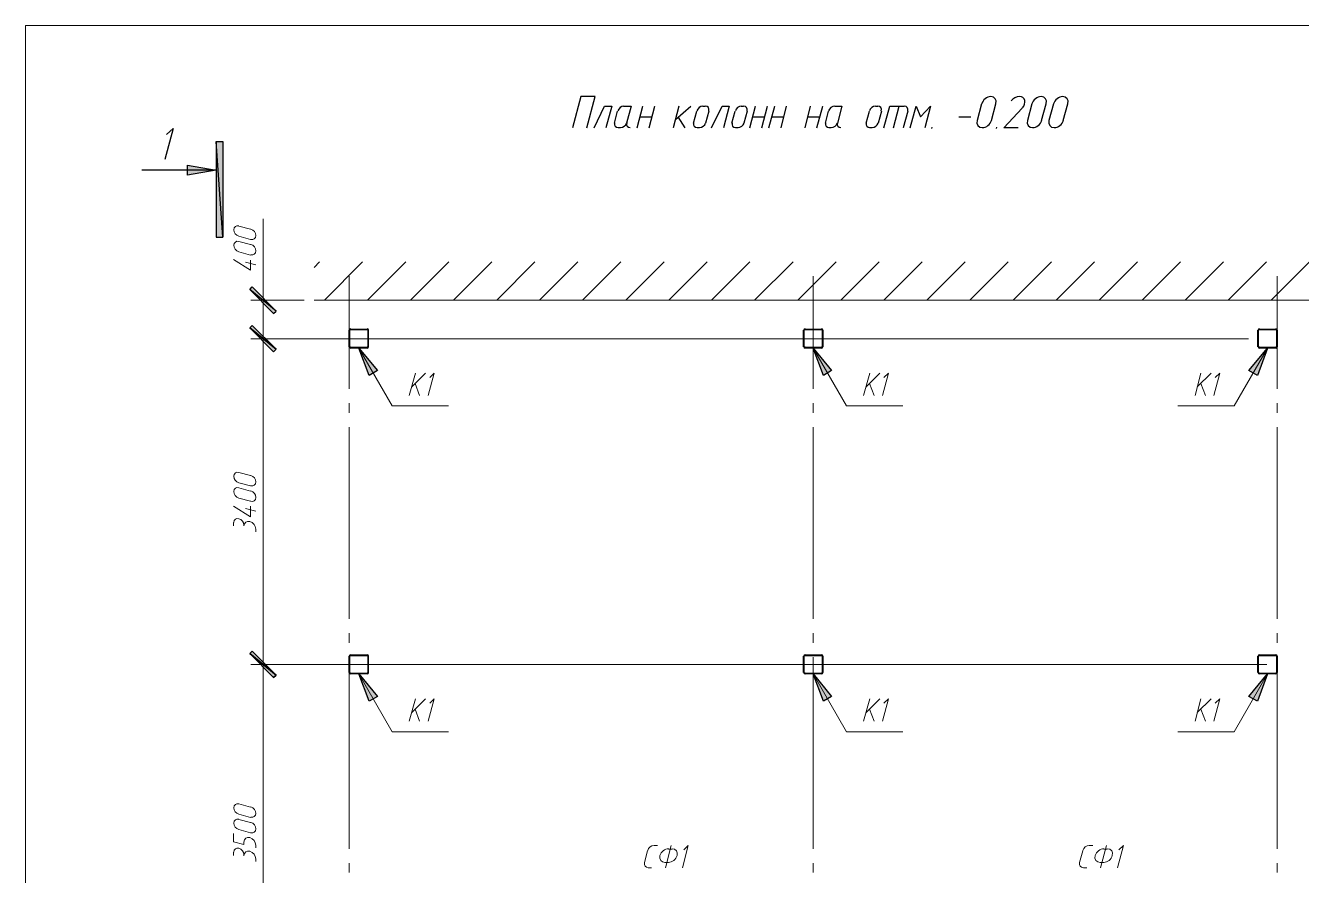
# Model space of a CAD drawing. Header units: millimetres. Extents: x -678 to 5260, y -935 to 3264.
# Drawn here: x -480 to 851, y 2328 to 3215 of the extents above; entities that cross this region are included whole.
import ezdxf

# ---------------------------------------------------------------- set-up
doc = ezdxf.new("R2010")
doc.units = ezdxf.units.MM
doc.header["$MEASUREMENT"] = 0
doc.layers.get('0').update_dxf_attribs({"linetype": 'CONTINUOUS'})

msp = doc.modelspace()

# ---------------------------------------------------------------- hatches: boundary and pattern name
at = {"true_color": 0x000007}
h = msp.add_hatch(color=7, dxfattribs=at)
h.paths.add_polyline_path([(-274.07824, 3093.66836), (-274.07824, 2993.91733), (-281.0492, 3093.66836)])
h.paths.add_polyline_path([(-274.07824, 2993.91733), (-281.0492, 3093.66836), (-281.0492, 2993.91733)])
for points in [[(-281.0492, 3063.79284), (-310.92472, 3058.64762), (-310.92472, 3068.93807)], [(-132.3355, 2878.0667), (-112.75044, 2854.66421), (-121.54712, 2849.68496)], [(341.68939, 2878.0667), (360.9425, 2854.66421), (352.3118, 2849.68496)], [(815.71429, 2878.0667), (805.09188, 2849.68496), (796.2952, 2854.66421)], [(-132.3355, 2538.14969), (-112.75044, 2514.58123), (-121.54712, 2509.76795)], [(341.68939, 2538.14969), (360.9425, 2514.58123), (352.3118, 2509.76795)], [(815.71429, 2538.14969), (805.09188, 2509.76795), (796.2952, 2514.58123)]]:
    msp.add_hatch(color=7, dxfattribs=at).paths.add_polyline_path(points)
h = msp.add_hatch(color=7, dxfattribs=at)
h.paths.add_polyline_path([(-221.13219, 2914.41525), (-218.31061, 2916.90488), (-246.02845, 2939.31152)])
h.paths.add_polyline_path([(-218.31061, 2916.90488), (-246.02845, 2939.31152), (-243.37285, 2941.96712)])
h = msp.add_hatch(color=7, dxfattribs=at)
h.paths.add_polyline_path([(-221.13219, 2874.24928), (-218.31061, 2877.07085), (-246.02845, 2899.31152)])
h.paths.add_polyline_path([(-218.31061, 2877.07085), (-246.02845, 2899.31152), (-243.37285, 2901.80114)])
h = msp.add_hatch(color=7, dxfattribs=at)
h.paths.add_polyline_path([(-243.37285, 2901.80114), (-246.02845, 2899.31152), (-218.31061, 2877.07085)])
h.paths.add_polyline_path([(-246.02845, 2899.31152), (-218.31061, 2877.07085), (-221.13219, 2874.24928)])
h = msp.add_hatch(color=7, dxfattribs=at)
h.paths.add_polyline_path([(-243.37285, 2561.88413), (-246.02845, 2559.3945), (-218.31061, 2536.82189)])
h.paths.add_polyline_path([(-246.02845, 2559.3945), (-218.31061, 2536.82189), (-221.13219, 2534.33226)])
h = msp.add_hatch(color=7, dxfattribs=at)
h.paths.add_polyline_path([(-221.13219, 2534.33226), (-218.31061, 2536.82189), (-246.02845, 2559.3945)])
h.paths.add_polyline_path([(-218.31061, 2536.82189), (-246.02845, 2559.3945), (-243.37285, 2561.88413)])

# ---------------------------------------------------------------- linework, layer by layer
at = {"color": 7, "linetype": 'Continuous', "lineweight": 20, "true_color": 0x000007}
msp.add_lwpolyline([(-479.88737, -884.75487), (5209.40723, -884.75487), (5209.40723, 3214.83019), (-479.88737, 3214.83019)], close=True, dxfattribs=at)
at = {"color": 7, "linetype": 'Continuous', "lineweight": 25, "true_color": 0x000007}
for points in [[(105.67279, 3108.1082), (114.3035, 3140.63932), (99.19976, 3140.63932), (90.56906, 3108.1082)], [(113.14167, 3108.1082), (124.09603, 3130.68081), (131.56491, 3130.68081), (125.58981, 3108.1082)], [(144.01304, 3130.68081), (151.81387, 3130.68081), (146.83462, 3113.08745)], [(158.12093, 3108.1082), (164.09603, 3130.68081), (164.09603, 3130.68081)], [(170.56906, 3108.1082), (176.54416, 3130.68081), (176.54416, 3130.68081)], [(201.6064, 3130.68081), (195.6313, 3108.1082), (195.6313, 3108.1082)], [(198.12093, 3116.90488), (214.22051, 3130.68081), (214.22051, 3130.68081)], [(226.66864, 3130.68081), (228.9923, 3130.68081), (228.9923, 3130.68081)], [(235.6313, 3108.1082), (246.75163, 3130.68081), (254.05454, 3130.68081), (248.24541, 3108.1082)], [(266.66864, 3130.68081), (269.15827, 3130.68081), (269.15827, 3130.68081)], [(275.6313, 3108.1082), (281.6064, 3130.68081), (281.6064, 3130.68081)], [(288.07943, 3108.1082), (294.05454, 3130.68081), (294.05454, 3130.68081)], [(295.54831, 3108.1082), (301.68939, 3130.68081), (301.68939, 3130.68081)], [(308.16242, 3108.1082), (313.97155, 3130.68081), (313.97155, 3130.68081)], [(333.22466, 3108.1082), (339.03379, 3130.68081), (339.03379, 3130.68081)], [(345.50682, 3108.1082), (351.6479, 3130.68081), (351.6479, 3130.68081)], [(364.26201, 3130.68081), (371.56491, 3130.68081), (366.91761, 3113.08745)], [(406.75163, 3130.68081), (409.07528, 3130.68081), (409.07528, 3130.68081)], [(415.54831, 3108.1082), (421.52342, 3130.68081), (436.62715, 3130.68081)], [(425.50682, 3108.1082), (431.48192, 3130.68081), (431.48192, 3130.68081)], [(442.9342, 3108.1082), (449.24126, 3130.68081), (453.55661, 3119.3945), (464.01304, 3130.68081), (458.03794, 3108.1082)], [(517.29105, 3133.00446), (512.64375, 3115.57708), (512.64375, 3115.57708)], [(527.58151, 3115.57708), (532.22881, 3133.00446), (532.22881, 3133.00446)], [(555.6313, 3108.1082), (540.52757, 3108.1082), (559.78068, 3128.68911)], [(569.90516, 3133.00446), (565.09188, 3115.57708), (565.09188, 3115.57708)], [(580.02964, 3115.57708), (584.67694, 3133.00446), (584.67694, 3133.00446)], [(592.3118, 3133.00446), (587.6645, 3115.57708), (587.6645, 3115.57708)], [(602.60225, 3115.57708), (607.24956, 3133.00446), (607.24956, 3133.00446)], [(134.55246, 3113.08745), (137.70599, 3125.53558), (137.70599, 3125.53558)], [(161.10848, 3119.3945), (173.55661, 3119.3945), (173.55661, 3119.3945)], [(208.07943, 3108.1082), (200.9425, 3119.3945), (200.9425, 3119.3945)], [(216.87611, 3113.08745), (220.36159, 3125.53558), (220.36159, 3125.53558)], [(232.80972, 3125.53558), (229.49022, 3113.08745), (229.49022, 3113.08745)], [(256.87611, 3113.08745), (260.36159, 3125.53558), (260.36159, 3125.53558)], [(272.80972, 3125.53558), (269.49022, 3113.08745), (269.49022, 3113.08745)], [(278.61885, 3119.3945), (291.06698, 3119.3945), (291.06698, 3119.3945)], [(298.53586, 3119.3945), (311.14997, 3119.3945), (311.14997, 3119.3945)], [(336.21221, 3119.3945), (348.66035, 3119.3945), (348.66035, 3119.3945)], [(354.46947, 3113.08745), (357.78898, 3125.53558), (357.78898, 3125.53558)], [(396.9591, 3113.08745), (400.2786, 3125.53558), (400.2786, 3125.53558)], [(412.89271, 3125.53558), (409.40723, 3113.08745), (409.40723, 3113.08745)], [(440.2786, 3125.53558), (435.6313, 3108.1082), (435.6313, 3108.1082)], [(493.55661, 3119.3945), (506.17072, 3119.3945), (506.17072, 3119.3945)], [(-332.66746, 3101.13724), (-325.86248, 3107.4443), (-334.49318, 3075.07915)], [(140.69354, 3108.1082), (138.20391, 3108.1082), (138.20391, 3108.1082)], [(223.18317, 3108.1082), (220.52757, 3108.1082), (220.52757, 3108.1082)], [(263.01719, 3108.1082), (260.52757, 3108.1082), (260.52757, 3108.1082)], [(360.61055, 3108.1082), (357.95495, 3108.1082), (357.95495, 3108.1082)], [(403.10018, 3108.1082), (400.44458, 3108.1082), (400.44458, 3108.1082)], [(465.34084, 3107.4443), (465.67279, 3108.7721), (465.67279, 3108.7721)], [(532.89271, 3107.4443), (533.22466, 3108.7721), (533.22466, 3108.7721)], [(-281.0492, 3063.79284), (-358.72555, 3063.79284), (-358.72555, 3063.79284)], [(-142.29401, 2879.56048), (-142.29401, 2896.82189), (-142.29401, 2896.82189)], [(-141.63011, 2879.56048), (-141.63011, 2896.82189), (-141.63011, 2896.82189)], [(-140.80024, 2897.98372), (-123.53882, 2897.98372), (-123.53882, 2897.98372)], [(-140.80024, 2897.65177), (-123.53882, 2897.65177), (-123.53882, 2897.65177)], [(-122.70895, 2896.82189), (-122.70895, 2879.56048), (-122.70895, 2879.56048)], [(-122.377, 2896.82189), (-122.377, 2879.56048), (-122.377, 2879.56048)], [(331.73089, 2879.56048), (331.73089, 2896.82189), (331.73089, 2896.82189)], [(332.39479, 2879.56048), (332.39479, 2896.82189), (332.39479, 2896.82189)], [(333.22466, 2897.98372), (350.3201, 2897.98372), (350.3201, 2897.98372)], [(333.22466, 2897.65177), (350.3201, 2897.65177), (350.3201, 2897.65177)], [(351.14997, 2896.82189), (351.14997, 2879.56048), (351.14997, 2879.56048)], [(351.6479, 2896.82189), (351.6479, 2879.56048), (351.6479, 2879.56048)], [(805.58981, 2879.56048), (805.58981, 2896.82189), (805.58981, 2896.82189)], [(806.25371, 2879.56048), (806.25371, 2896.82189), (806.25371, 2896.82189)], [(807.08358, 2897.98372), (824.17902, 2897.98372), (824.17902, 2897.98372)], [(807.08358, 2897.65177), (824.17902, 2897.65177), (824.17902, 2897.65177)], [(825.00889, 2896.82189), (825.00889, 2879.56048), (825.00889, 2879.56048)], [(825.67279, 2896.82189), (825.67279, 2879.56048), (825.67279, 2879.56048)], [(-123.53882, 2878.7306), (-140.80024, 2878.7306), (-140.80024, 2878.7306)], [(-123.53882, 2878.0667), (-140.80024, 2878.0667), (-140.80024, 2878.0667)], [(350.3201, 2878.7306), (333.22466, 2878.7306), (333.22466, 2878.7306)], [(350.3201, 2878.0667), (333.22466, 2878.0667), (333.22466, 2878.0667)], [(824.17902, 2878.7306), (807.08358, 2878.7306), (807.08358, 2878.7306)], [(824.17902, 2878.0667), (807.08358, 2878.0667), (807.08358, 2878.0667)], [(-142.29401, 2539.64347), (-142.29401, 2556.57293), (-142.29401, 2556.57293)], [(-141.63011, 2539.64347), (-141.63011, 2556.57293), (-141.63011, 2556.57293)], [(-140.80024, 2558.0667), (-123.53882, 2558.0667), (-123.53882, 2558.0667)], [(-140.80024, 2557.56878), (-123.53882, 2557.56878), (-123.53882, 2557.56878)], [(-122.70895, 2556.57293), (-122.70895, 2539.64347), (-122.70895, 2539.64347)], [(-122.377, 2556.57293), (-122.377, 2539.64347), (-122.377, 2539.64347)], [(331.73089, 2539.64347), (331.73089, 2556.57293), (331.73089, 2556.57293)], [(332.39479, 2539.64347), (332.39479, 2556.57293), (332.39479, 2556.57293)], [(333.22466, 2558.0667), (350.3201, 2558.0667), (350.3201, 2558.0667)], [(333.22466, 2557.56878), (350.3201, 2557.56878), (350.3201, 2557.56878)], [(351.14997, 2556.57293), (351.14997, 2539.64347), (351.14997, 2539.64347)], [(351.6479, 2556.57293), (351.6479, 2539.64347), (351.6479, 2539.64347)], [(805.58981, 2539.64347), (805.58981, 2556.57293), (805.58981, 2556.57293)], [(806.25371, 2539.64347), (806.25371, 2556.57293), (806.25371, 2556.57293)], [(807.08358, 2558.0667), (824.17902, 2558.0667), (824.17902, 2558.0667)], [(807.08358, 2557.56878), (824.17902, 2557.56878), (824.17902, 2557.56878)], [(825.00889, 2556.57293), (825.00889, 2539.64347), (825.00889, 2539.64347)], [(825.67279, 2556.57293), (825.67279, 2539.64347), (825.67279, 2539.64347)], [(-123.53882, 2538.81359), (-140.80024, 2538.81359), (-140.80024, 2538.81359)], [(-123.53882, 2538.14969), (-140.80024, 2538.14969), (-140.80024, 2538.14969)], [(350.3201, 2538.81359), (333.22466, 2538.81359), (333.22466, 2538.81359)], [(350.3201, 2538.14969), (333.22466, 2538.14969), (333.22466, 2538.14969)], [(824.17902, 2538.81359), (807.08358, 2538.81359), (807.08358, 2538.81359)], [(824.17902, 2538.14969), (807.08358, 2538.14969), (807.08358, 2538.14969)]]:
    msp.add_lwpolyline(points, dxfattribs=at)
at = {"color": 7, "linetype": 'Continuous', "lineweight": -2, "true_color": 0x000007}
for points in [[(-274.07824, 3093.66836), (-274.07824, 2993.91733), (-281.0492, 3093.66836)], [(-274.07824, 2993.91733), (-281.0492, 3093.66836), (-281.0492, 2993.91733)], [(-281.0492, 3063.79284), (-310.92472, 3058.64762), (-310.92472, 3068.93807)], [(-218.31061, 2916.90488), (-246.02845, 2939.31152), (-243.37285, 2941.96712)], [(-221.13219, 2914.41525), (-218.31061, 2916.90488), (-246.02845, 2939.31152)], [(-218.31061, 2877.07085), (-246.02845, 2899.31152), (-243.37285, 2901.80114)], [(-243.37285, 2901.80114), (-246.02845, 2899.31152), (-218.31061, 2877.07085)], [(-221.13219, 2874.24928), (-218.31061, 2877.07085), (-246.02845, 2899.31152)], [(-246.02845, 2899.31152), (-218.31061, 2877.07085), (-221.13219, 2874.24928)], [(-132.3355, 2878.0667), (-112.75044, 2854.66421), (-121.54712, 2849.68496)], [(341.68939, 2878.0667), (360.9425, 2854.66421), (352.3118, 2849.68496)], [(815.71429, 2878.0667), (805.09188, 2849.68496), (796.2952, 2854.66421)], [(-243.37285, 2561.88413), (-246.02845, 2559.3945), (-218.31061, 2536.82189)], [(-218.31061, 2536.82189), (-246.02845, 2559.3945), (-243.37285, 2561.88413)], [(-246.02845, 2559.3945), (-218.31061, 2536.82189), (-221.13219, 2534.33226)], [(-221.13219, 2534.33226), (-218.31061, 2536.82189), (-246.02845, 2559.3945)], [(-132.3355, 2538.14969), (-112.75044, 2514.58123), (-121.54712, 2509.76795)], [(341.68939, 2538.14969), (360.9425, 2514.58123), (352.3118, 2509.76795)], [(815.71429, 2538.14969), (805.09188, 2509.76795), (796.2952, 2514.58123)]]:
    msp.add_lwpolyline(points, close=True, dxfattribs=at)
at = {"color": 7, "linetype": 'Continuous', "lineweight": 9, "true_color": 0x000007}
for points in [[(-232.08654, 2868.1082), (-232.08654, 2928.19119), (-232.08654, 3013.17044)], [(-245.19858, 3002.21608), (-257.48073, 3005.53558), (-257.48073, 3005.53558)], [(-257.48073, 2994.91318), (-245.19858, 2991.59367), (-245.19858, 2991.59367)], [(-245.19858, 2986.28247), (-257.48073, 2989.60197), (-257.48073, 2989.60197)], [(-245.19858, 2970.01691), (-245.19858, 2959.3945), (-262.95791, 2970.51484)], [(-257.48073, 2978.81359), (-245.19858, 2975.32811), (-245.19858, 2975.32811)], [(-239.55542, 2965.20363), (-250.50978, 2968.02521), (-250.50978, 2968.02521)], [(-178.97451, 2962.21608), (-173.16538, 2968.19119), (-173.16538, 2968.19119)], [(-168.18613, 2928.19119), (-128.3521, 2968.19119), (-128.3521, 2968.19119)], [(-123.20687, 2928.19119), (-83.20687, 2968.19119), (-83.20687, 2968.19119)], [(-78.3936, 2928.19119), (-38.3936, 2968.19119), (-38.3936, 2968.19119)], [(-33.58032, 2928.19119), (6.41968, 2968.19119), (6.41968, 2968.19119)], [(11.56491, 2928.19119), (51.39893, 2968.19119), (51.39893, 2968.19119)], [(56.37819, 2928.19119), (96.21221, 2968.19119), (96.21221, 2968.19119)], [(101.19147, 2928.19119), (141.19147, 2968.19119), (141.19147, 2968.19119)], [(146.17072, 2928.19119), (186.17072, 2968.19119), (186.17072, 2968.19119)], [(190.984, 2928.19119), (230.984, 2968.19119), (230.984, 2968.19119)], [(235.79728, 2928.19119), (275.79728, 2968.19119), (275.79728, 2968.19119)], [(280.61055, 2928.19119), (320.77653, 2968.19119), (320.77653, 2968.19119)], [(325.75578, 2928.19119), (365.58981, 2968.19119), (365.58981, 2968.19119)], [(370.56906, 2928.19119), (410.56906, 2968.19119), (410.56906, 2968.19119)], [(415.38234, 2928.19119), (455.54831, 2968.19119), (455.54831, 2968.19119)], [(460.36159, 2928.19119), (500.36159, 2968.19119), (500.36159, 2968.19119)], [(505.17487, 2928.19119), (545.17487, 2968.19119), (545.17487, 2968.19119)], [(550.15412, 2928.19119), (590.15412, 2968.19119), (590.15412, 2968.19119)], [(595.13337, 2928.19119), (635.13337, 2968.19119), (635.13337, 2968.19119)], [(639.94665, 2928.19119), (679.94665, 2968.19119), (679.94665, 2968.19119)], [(684.75993, 2928.19119), (724.92591, 2968.19119), (724.92591, 2968.19119)], [(729.73918, 2928.19119), (769.73918, 2968.19119), (769.73918, 2968.19119)], [(774.55246, 2928.19119), (814.55246, 2968.19119), (814.55246, 2968.19119)], [(819.53172, 2928.19119), (859.53172, 2968.19119), (859.53172, 2968.19119)], [(-142.29401, 2953.25343), (-142.29401, 2835.57708), (-142.29401, 2835.57708)], [(341.68939, 2953.25343), (341.68939, 2835.57708), (341.68939, 2835.57708)], [(825.67279, 2953.25343), (825.67279, 2835.57708), (825.67279, 2835.57708)], [(-189.09899, 2928.19119), (-244.70065, 2928.19119), (-244.70065, 2928.19119)], [(-178.97451, 2928.19119), (880.61055, 2928.19119), (880.61055, 2928.19119)], [(-232.08654, 2528.19119), (-232.08654, 2908.1082), (-232.08654, 2908.1082)], [(795.6313, 2888.02521), (-244.70065, 2888.02521), (-244.70065, 2888.02521)], [(795.6313, 2888.02521), (-244.70065, 2888.02521), (-244.70065, 2888.02521)], [(-132.3355, 2878.0667), (-97.48073, 2817.98372), (-38.55957, 2817.98372)], [(341.68939, 2878.0667), (376.54416, 2817.98372), (435.29935, 2817.98372)], [(815.71429, 2878.0667), (780.85952, 2817.98372), (722.10433, 2817.98372)], [(-79.55542, 2828.7721), (-73.24837, 2852.00861), (-73.24837, 2852.00861)], [(-77.0658, 2837.73475), (-62.62596, 2852.00861), (-62.62596, 2852.00861)], [(-58.31061, 2847.52728), (-53.66331, 2852.00861), (-59.80438, 2828.7721)], [(394.3035, 2828.7721), (400.77653, 2852.00861), (400.77653, 2852.00861)], [(396.9591, 2837.73475), (411.39893, 2852.00861), (411.39893, 2852.00861)], [(415.54831, 2847.52728), (420.19562, 2852.00861), (414.05454, 2828.7721)], [(740.02964, 2828.7721), (746.17072, 2852.00861), (746.17072, 2852.00861)], [(742.35329, 2837.73475), (756.9591, 2852.00861), (756.9591, 2852.00861)], [(761.10848, 2847.52728), (765.92176, 2852.00861), (759.78068, 2828.7721)], [(-68.76704, 2828.7721), (-73.41434, 2841.38621), (-73.41434, 2841.38621)], [(405.25786, 2828.7721), (400.44458, 2841.38621), (400.44458, 2841.38621)], [(750.81802, 2828.7721), (746.17072, 2841.38621), (746.17072, 2841.38621)], [(-142.29401, 2820.63932), (-142.29401, 2810.68081), (-142.29401, 2810.68081)], [(341.68939, 2820.63932), (341.68939, 2810.68081), (341.68939, 2810.68081)], [(825.67279, 2820.63932), (825.67279, 2810.68081), (825.67279, 2810.68081)], [(-142.29401, 2795.57708), (-142.29401, 2595.74305), (-142.29401, 2595.74305)], [(341.68939, 2795.57708), (341.68939, 2595.74305), (341.68939, 2595.74305)], [(825.67279, 2795.57708), (825.67279, 2595.74305), (825.67279, 2595.74305)], [(-245.19858, 2745.12065), (-257.48073, 2748.44015), (-257.48073, 2748.44015)], [(-257.48073, 2737.65177), (-245.19858, 2734.33226), (-245.19858, 2734.33226)], [(-245.19858, 2729.02106), (-257.48073, 2732.34056), (-257.48073, 2732.34056)], [(-257.48073, 2721.71816), (-245.19858, 2718.39865), (-245.19858, 2718.39865)], [(-245.19858, 2713.08745), (-245.19858, 2702.13309), (-262.95791, 2713.25343)], [(-239.55542, 2707.94222), (-250.50978, 2710.92977), (-250.50978, 2710.92977)], [(-262.95791, 2696.15799), (-262.95791, 2692.67251), (-262.95791, 2692.67251)], [(-252.16953, 2693.50239), (-252.16953, 2692.67251), (-252.16953, 2692.67251)], [(-239.55542, 2689.18704), (-239.55542, 2686.53143), (-239.55542, 2686.53143)], [(-142.29401, 2580.63932), (-142.29401, 2570.68081), (-142.29401, 2570.68081)], [(341.68939, 2580.63932), (341.68939, 2570.68081), (341.68939, 2570.68081)], [(825.67279, 2580.63932), (825.67279, 2570.68081), (825.67279, 2570.68081)], [(-232.08654, 2568.19119), (-232.08654, 2178.31567), (-232.08654, 2178.31567)], [(-142.29401, 2555.74305), (-142.29401, 2355.74305), (-142.29401, 2355.74305)], [(341.68939, 2555.74305), (341.68939, 2355.74305), (341.68939, 2355.74305)], [(825.67279, 2555.74305), (825.67279, 2355.74305), (825.67279, 2355.74305)], [(815.05039, 2548.1082), (-244.70065, 2548.1082), (-244.70065, 2548.1082)], [(815.05039, 2548.1082), (-244.70065, 2548.1082), (-244.70065, 2548.1082)], [(-132.3355, 2538.14969), (-97.48073, 2477.90073), (-38.55957, 2477.90073)], [(341.68939, 2538.14969), (376.54416, 2477.90073), (435.29935, 2477.90073)], [(815.71429, 2538.14969), (780.85952, 2477.90073), (722.10433, 2477.90073)], [(-79.55542, 2488.85509), (-73.24837, 2512.0916), (-73.24837, 2512.0916)], [(-77.0658, 2497.81774), (-62.62596, 2512.0916), (-62.62596, 2512.0916)], [(-58.31061, 2507.61027), (-53.66331, 2512.0916), (-59.80438, 2488.85509)], [(394.3035, 2488.85509), (400.77653, 2512.0916), (400.77653, 2512.0916)], [(396.9591, 2497.81774), (411.39893, 2512.0916), (411.39893, 2512.0916)], [(415.54831, 2507.61027), (420.19562, 2512.0916), (414.05454, 2488.85509)], [(740.02964, 2488.85509), (746.17072, 2512.0916), (746.17072, 2512.0916)], [(742.35329, 2497.81774), (756.9591, 2512.0916), (756.9591, 2512.0916)], [(761.10848, 2507.61027), (765.92176, 2512.0916), (759.78068, 2488.85509)], [(-68.76704, 2488.85509), (-73.41434, 2501.46919), (-73.41434, 2501.46919)], [(405.25786, 2488.85509), (400.44458, 2501.46919), (400.44458, 2501.46919)], [(750.81802, 2488.85509), (746.17072, 2501.46919), (746.17072, 2501.46919)], [(-245.19858, 2399.22853), (-257.48073, 2402.54803), (-257.48073, 2402.54803)], [(-257.48073, 2391.75965), (-245.19858, 2388.44015), (-245.19858, 2388.44015)], [(-245.19858, 2383.12894), (-257.48073, 2386.44845), (-257.48073, 2386.44845)], [(-262.95791, 2371.84264), (-262.95791, 2362.87998), (-252.16953, 2360.0584), (-252.16953, 2362.71401)], [(-257.48073, 2375.82604), (-245.19858, 2372.50654), (-245.19858, 2372.50654)], [(-239.55542, 2359.22853), (-239.55542, 2356.7389), (-239.55542, 2356.7389)], [(175.71429, 2359.06255), (179.36574, 2359.06255), (179.36574, 2359.06255)], [(187.49852, 2335.99201), (193.6396, 2359.06255), (193.6396, 2359.06255)], [(206.75163, 2354.58123), (211.39893, 2359.06255), (205.25786, 2335.99201)], [(629.82217, 2359.06255), (633.30765, 2359.06255), (633.30765, 2359.06255)], [(641.44043, 2335.99201), (647.58151, 2359.06255), (647.58151, 2359.06255)], [(660.52757, 2354.58123), (665.50682, 2359.06255), (659.19976, 2335.99201)], [(-262.95791, 2352.25758), (-262.95791, 2348.60612), (-262.95791, 2348.60612)], [(-252.16953, 2349.27002), (-252.16953, 2348.44015), (-252.16953, 2348.44015)], [(-239.55542, 2345.12065), (-239.55542, 2342.46504), (-239.55542, 2342.46504)], [(165.58981, 2341.30322), (168.90931, 2353.75135), (168.90931, 2353.75135)], [(194.46947, 2355.4111), (190.81802, 2355.4111), (190.81802, 2355.4111)], [(619.53172, 2341.30322), (623.01719, 2353.75135), (623.01719, 2353.75135)], [(648.41138, 2355.4111), (644.75993, 2355.4111), (644.75993, 2355.4111)], [(-142.29401, 2340.80529), (-142.29401, 2330.84679), (-142.29401, 2330.84679)], [(169.57321, 2335.99201), (173.22466, 2335.99201), (173.22466, 2335.99201)], [(187.00059, 2341.30322), (190.65205, 2341.30322), (190.65205, 2341.30322)], [(341.68939, 2340.80529), (341.68939, 2330.84679), (341.68939, 2330.84679)], [(623.51512, 2335.99201), (627.00059, 2335.99201), (627.00059, 2335.99201)], [(640.9425, 2341.30322), (644.59396, 2341.30322), (644.59396, 2341.30322)], [(825.67279, 2340.80529), (825.67279, 2330.84679), (825.67279, 2330.84679)]]:
    msp.add_lwpolyline(points, dxfattribs=at)
at = {"color": 7, "linetype": 'Continuous', "lineweight": 25, "true_color": 0x000007}
for points in [[(144.17902, 3130.68081), (141.52342, 3130.68081), (138.70184, 3128.52314), (138.03794, 3125.70156)], [(226.66864, 3130.68081), (223.84707, 3130.68081), (221.19147, 3128.52314), (220.36159, 3125.70156)], [(232.80972, 3125.70156), (233.6396, 3128.35716), (231.97985, 3130.68081), (229.15827, 3130.68081)], [(266.83462, 3130.68081), (264.01304, 3130.68081), (261.19147, 3128.52314), (260.52757, 3125.70156)], [(272.80972, 3125.70156), (273.47362, 3128.35716), (271.81387, 3130.68081), (269.15827, 3130.68081)], [(364.09603, 3130.68081), (361.44043, 3130.68081), (358.61885, 3128.52314), (357.78898, 3125.70156)], [(406.58566, 3130.68081), (403.93006, 3130.68081), (401.10848, 3128.52314), (400.2786, 3125.70156)], [(412.72674, 3125.70156), (413.55661, 3128.35716), (411.89686, 3130.68081), (409.07528, 3130.68081)], [(440.44458, 3125.70156), (441.10848, 3128.35716), (439.44873, 3130.68081), (436.79313, 3130.68081)], [(526.91761, 3140.63932), (522.76823, 3140.63932), (518.61885, 3137.15384), (517.45703, 3133.00446)], [(532.39479, 3133.17044), (533.55661, 3137.31982), (531.06698, 3140.63932), (526.91761, 3140.63932)], [(556.79313, 3140.63932), (553.80557, 3140.80529), (550.3201, 3138.97957), (548.16242, 3136.15799)], [(579.36574, 3140.63932), (575.38234, 3140.63932), (571.06698, 3137.15384), (569.90516, 3133.00446)], [(584.84292, 3133.17044), (586.00474, 3137.31982), (583.51512, 3140.63932), (579.36574, 3140.63932)], [(601.93835, 3140.63932), (597.78898, 3140.63932), (593.6396, 3137.15384), (592.47777, 3133.00446)], [(607.41553, 3133.17044), (608.57736, 3137.31982), (606.08773, 3140.63932), (601.93835, 3140.63932)], [(512.80972, 3115.57708), (511.6479, 3111.59367), (513.97155, 3108.27417), (518.12093, 3108.27417)], [(518.12093, 3108.27417), (522.2703, 3108.27417), (526.58566, 3111.59367), (527.74748, 3115.74305)], [(565.25786, 3115.57708), (564.09603, 3111.59367), (566.58566, 3108.27417), (570.56906, 3108.27417)], [(570.56906, 3108.27417), (574.71844, 3108.27417), (579.03379, 3111.59367), (580.19562, 3115.74305)], [(587.6645, 3115.57708), (586.66864, 3111.59367), (588.9923, 3108.27417), (593.14167, 3108.27417)], [(593.14167, 3108.27417), (597.29105, 3108.27417), (601.6064, 3111.59367), (602.76823, 3115.74305)], [(134.55246, 3113.25343), (133.88856, 3110.43185), (135.54831, 3108.27417), (138.20391, 3108.27417)], [(140.69354, 3108.27417), (143.51512, 3108.1082), (146.33669, 3110.43185), (147.00059, 3113.08745)], [(147.16657, 3113.25343), (146.33669, 3110.43185), (147.99645, 3108.27417), (150.81802, 3108.27417)], [(217.04209, 3113.25343), (216.21221, 3110.43185), (217.87196, 3108.27417), (220.69354, 3108.27417)], [(223.18317, 3108.27417), (226.00474, 3108.1082), (228.66035, 3110.43185), (229.49022, 3113.08745)], [(257.20806, 3113.25343), (256.37819, 3110.43185), (258.03794, 3108.27417), (260.85952, 3108.27417)], [(263.34914, 3108.27417), (266.00474, 3108.1082), (268.82632, 3110.43185), (269.6562, 3113.08745)], [(354.63545, 3113.25343), (353.97155, 3110.43185), (355.6313, 3108.27417), (358.2869, 3108.27417)], [(360.61055, 3108.27417), (363.43213, 3108.1082), (366.25371, 3110.43185), (366.91761, 3113.08745)], [(366.91761, 3113.25343), (366.25371, 3110.43185), (367.91346, 3108.27417), (370.56906, 3108.27417)], [(397.12508, 3113.25343), (396.46118, 3110.43185), (398.12093, 3108.27417), (400.77653, 3108.27417)], [(403.10018, 3108.27417), (405.92176, 3108.1082), (408.74333, 3110.43185), (409.40723, 3113.08745)], [(-140.63426, 2898.31567), (-141.46414, 2898.31567), (-142.12804, 2897.65177), (-142.12804, 2896.82189)], [(-140.63426, 2897.65177), (-141.13219, 2897.65177), (-141.46414, 2897.31982), (-141.46414, 2896.82189)], [(-122.04505, 2896.82189), (-122.04505, 2897.65177), (-122.70895, 2898.31567), (-123.53882, 2898.31567)], [(-122.70895, 2896.82189), (-122.70895, 2897.31982), (-123.0409, 2897.65177), (-123.53882, 2897.65177)], [(333.22466, 2898.31567), (332.56076, 2898.31567), (331.89686, 2897.65177), (331.89686, 2896.82189)], [(333.22466, 2897.65177), (332.89271, 2897.65177), (332.56076, 2897.31982), (332.56076, 2896.82189)], [(351.81387, 2896.82189), (351.81387, 2897.65177), (351.31595, 2898.31567), (350.48607, 2898.31567)], [(351.14997, 2896.82189), (351.14997, 2897.31982), (350.81802, 2897.65177), (350.48607, 2897.65177)], [(807.24956, 2898.31567), (806.41968, 2898.31567), (805.92176, 2897.65177), (805.92176, 2896.82189)], [(807.24956, 2897.65177), (806.91761, 2897.65177), (806.41968, 2897.31982), (806.41968, 2896.82189)], [(825.67279, 2896.82189), (825.67279, 2897.65177), (825.00889, 2898.31567), (824.17902, 2898.31567)], [(825.00889, 2896.82189), (825.00889, 2897.31982), (824.67694, 2897.65177), (824.17902, 2897.65177)], [(-142.12804, 2879.72645), (-142.12804, 2878.89658), (-141.46414, 2878.23268), (-140.63426, 2878.23268)], [(-141.46414, 2879.72645), (-141.46414, 2879.22853), (-141.13219, 2878.89658), (-140.63426, 2878.89658)], [(-123.53882, 2878.89658), (-123.0409, 2878.89658), (-122.70895, 2879.22853), (-122.70895, 2879.72645)], [(-123.53882, 2878.23268), (-122.70895, 2878.23268), (-122.04505, 2878.89658), (-122.04505, 2879.72645)], [(331.89686, 2879.72645), (331.89686, 2878.89658), (332.56076, 2878.23268), (333.22466, 2878.23268)], [(332.56076, 2879.72645), (332.56076, 2879.22853), (332.89271, 2878.89658), (333.22466, 2878.89658)], [(350.48607, 2878.89658), (350.81802, 2878.89658), (351.14997, 2879.22853), (351.14997, 2879.72645)], [(350.48607, 2878.23268), (351.31595, 2878.23268), (351.81387, 2878.89658), (351.81387, 2879.72645)], [(805.92176, 2879.72645), (805.92176, 2878.89658), (806.41968, 2878.23268), (807.24956, 2878.23268)], [(806.41968, 2879.72645), (806.41968, 2879.22853), (806.91761, 2878.89658), (807.24956, 2878.89658)], [(824.17902, 2878.89658), (824.67694, 2878.89658), (825.00889, 2879.22853), (825.00889, 2879.72645)], [(824.17902, 2878.23268), (825.00889, 2878.23268), (825.67279, 2878.89658), (825.67279, 2879.72645)], [(-140.63426, 2558.0667), (-141.46414, 2558.0667), (-142.12804, 2557.56878), (-142.12804, 2556.7389)], [(-140.63426, 2557.56878), (-141.13219, 2557.56878), (-141.46414, 2557.23683), (-141.46414, 2556.7389)], [(-122.04505, 2556.7389), (-122.04505, 2557.56878), (-122.70895, 2558.0667), (-123.53882, 2558.0667)], [(-122.70895, 2556.7389), (-122.70895, 2557.23683), (-123.0409, 2557.56878), (-123.53882, 2557.56878)], [(333.22466, 2558.0667), (332.56076, 2558.0667), (331.89686, 2557.56878), (331.89686, 2556.7389)], [(333.22466, 2557.56878), (332.89271, 2557.56878), (332.56076, 2557.23683), (332.56076, 2556.7389)], [(351.81387, 2556.7389), (351.81387, 2557.56878), (351.31595, 2558.0667), (350.48607, 2558.0667)], [(351.14997, 2556.7389), (351.14997, 2557.23683), (350.81802, 2557.56878), (350.48607, 2557.56878)], [(807.24956, 2558.0667), (806.41968, 2558.0667), (805.92176, 2557.56878), (805.92176, 2556.7389)], [(807.24956, 2557.56878), (806.91761, 2557.56878), (806.41968, 2557.23683), (806.41968, 2556.7389)], [(825.67279, 2556.7389), (825.67279, 2557.56878), (825.00889, 2558.0667), (824.17902, 2558.0667)], [(825.00889, 2556.7389), (825.00889, 2557.23683), (824.67694, 2557.56878), (824.17902, 2557.56878)], [(-142.12804, 2539.80944), (-142.12804, 2538.97957), (-141.46414, 2538.31567), (-140.63426, 2538.31567)], [(-141.46414, 2539.80944), (-141.46414, 2539.31152), (-141.13219, 2538.97957), (-140.63426, 2538.97957)], [(-123.53882, 2538.97957), (-123.0409, 2538.97957), (-122.70895, 2539.31152), (-122.70895, 2539.80944)], [(-123.53882, 2538.31567), (-122.70895, 2538.31567), (-122.04505, 2538.97957), (-122.04505, 2539.80944)], [(331.89686, 2539.80944), (331.89686, 2538.97957), (332.56076, 2538.31567), (333.22466, 2538.31567)], [(332.56076, 2539.80944), (332.56076, 2539.31152), (332.89271, 2538.97957), (333.22466, 2538.97957)], [(350.48607, 2538.97957), (350.81802, 2538.97957), (351.14997, 2539.31152), (351.14997, 2539.80944)], [(350.48607, 2538.31567), (351.31595, 2538.31567), (351.81387, 2538.97957), (351.81387, 2539.80944)], [(805.92176, 2539.80944), (805.92176, 2538.97957), (806.41968, 2538.31567), (807.24956, 2538.31567)], [(806.41968, 2539.80944), (806.41968, 2539.31152), (806.91761, 2538.97957), (807.24956, 2538.97957)], [(824.17902, 2538.97957), (824.67694, 2538.97957), (825.00889, 2539.31152), (825.00889, 2539.80944)], [(824.17902, 2538.31567), (825.00889, 2538.31567), (825.67279, 2538.97957), (825.67279, 2539.80944)]]:
    msp.add_open_spline(points, degree=3, dxfattribs=at)
msp.add_open_spline([(560.11263, 3128.85509), (562.10433, 3131.17874), (563.10018, 3134.16629), (562.43628, 3136.65592), (562.43628, 3136.65592), (561.77238, 3138.97957), (559.78068, 3140.63932), (556.9591, 3140.80529)], degree=3, knots=[0, 0, 0, 0, 0.125, 0.125, 0.125, 0.125001, 1, 1, 1, 1], dxfattribs=at)
at = {"color": 7, "linetype": 'Continuous', "lineweight": 9, "true_color": 0x000007}
for points in [[(-262.62596, 3001.71816), (-262.79194, 2998.7306), (-260.30231, 2995.74305), (-257.48073, 2994.91318)], [(-257.31476, 3005.70156), (-260.13633, 3006.53143), (-262.62596, 3004.70571), (-262.62596, 3001.71816)], [(-245.0326, 2991.59367), (-242.04505, 2990.7638), (-239.7214, 2992.58953), (-239.7214, 2995.57708)], [(-239.7214, 2995.57708), (-239.55542, 2998.56463), (-242.04505, 3001.55218), (-244.86663, 3002.38206)], [(-262.62596, 2985.61857), (-262.79194, 2982.63102), (-260.30231, 2979.64347), (-257.48073, 2978.81359)], [(-257.31476, 2989.60197), (-260.13633, 2990.26587), (-262.62596, 2988.44015), (-262.62596, 2985.61857)], [(-239.7214, 2979.64347), (-239.55542, 2982.63102), (-242.04505, 2985.61857), (-244.86663, 2986.44845)], [(-245.0326, 2975.66006), (-242.04505, 2974.83019), (-239.7214, 2976.65592), (-239.7214, 2979.64347)], [(-262.62596, 2744.45675), (-262.79194, 2741.46919), (-260.30231, 2738.48164), (-257.48073, 2737.65177)], [(-257.31476, 2748.44015), (-260.13633, 2749.27002), (-262.62596, 2747.4443), (-262.62596, 2744.45675)], [(-239.7214, 2738.48164), (-239.55542, 2741.46919), (-242.04505, 2744.45675), (-244.86663, 2745.28662)], [(-262.62596, 2728.52314), (-262.79194, 2725.53558), (-260.30231, 2722.54803), (-257.48073, 2721.71816)], [(-257.31476, 2732.50654), (-260.13633, 2733.33641), (-262.62596, 2731.51069), (-262.62596, 2728.52314)], [(-245.0326, 2734.49824), (-242.04505, 2733.83434), (-239.7214, 2735.49409), (-239.7214, 2738.48164)], [(-239.7214, 2722.38206), (-239.55542, 2725.36961), (-242.04505, 2728.35716), (-244.86663, 2729.18704)], [(-245.0326, 2718.39865), (-242.04505, 2717.56878), (-239.7214, 2719.3945), (-239.7214, 2722.38206)], [(-262.62596, 2398.56463), (-262.79194, 2395.57708), (-260.30231, 2392.58953), (-257.48073, 2391.75965)], [(-257.31476, 2402.54803), (-260.13633, 2403.37791), (-262.62596, 2401.55218), (-262.62596, 2398.56463)], [(-239.7214, 2392.58953), (-239.55542, 2395.57708), (-242.04505, 2398.56463), (-244.86663, 2399.3945)], [(-262.62596, 2382.63102), (-262.79194, 2379.64347), (-260.30231, 2376.65592), (-257.48073, 2375.82604)], [(-257.31476, 2386.61442), (-260.13633, 2387.4443), (-262.62596, 2385.61857), (-262.62596, 2382.63102)], [(-245.0326, 2388.60612), (-242.04505, 2387.94222), (-239.7214, 2389.76795), (-239.7214, 2392.58953)], [(-239.7214, 2376.48994), (-239.55542, 2379.47749), (-242.04505, 2382.46504), (-244.86663, 2383.29492)], [(-245.0326, 2372.50654), (-242.04505, 2371.67666), (-239.7214, 2373.50239), (-239.7214, 2376.48994)], [(175.71429, 2359.22853), (172.72674, 2359.22853), (169.73918, 2356.90488), (169.07528, 2353.91733)], [(629.6562, 2359.22853), (626.83462, 2359.22853), (623.68109, 2356.90488), (623.01719, 2353.91733)], [(165.75578, 2341.46919), (165.09188, 2338.48164), (166.91761, 2335.99201), (169.73918, 2335.99201)], [(619.53172, 2341.46919), (618.86781, 2338.48164), (620.69354, 2335.99201), (623.68109, 2335.99201)]]:
    msp.add_open_spline(points, degree=3, dxfattribs=at)
for points in [[(-252.00355, 2693.50239), (-251.83758, 2696.48994), (-254.32721, 2699.47749), (-257.31476, 2700.14139), (-257.31476, 2700.14139), (-260.13633, 2700.97127), (-262.62596, 2699.14554), (-262.62596, 2696.15799)], [(-239.7214, 2689.35301), (-239.7214, 2692.83849), (-242.377, 2696.32397), (-245.86248, 2697.15384), (-245.86248, 2697.15384), (-249.34795, 2698.14969), (-252.00355, 2696.15799), (-252.00355, 2692.67251)], [(-252.00355, 2349.60197), (-251.83758, 2352.42355), (-254.32721, 2355.57708), (-257.31476, 2356.24098), (-257.31476, 2356.24098), (-260.13633, 2357.07085), (-262.62596, 2355.24513), (-262.62596, 2352.25758)], [(-239.7214, 2359.3945), (-239.7214, 2362.87998), (-242.377, 2366.36546), (-245.86248, 2367.36131), (-245.86248, 2367.36131), (-249.34795, 2368.19119), (-252.00355, 2366.19948), (-252.00355, 2362.71401)], [(190.984, 2355.74305), (187.00059, 2355.74305), (182.85122, 2352.58953), (181.85537, 2348.60612), (181.85537, 2348.60612), (180.85952, 2344.62272), (183.18317, 2341.46919), (187.16657, 2341.46919)], [(190.65205, 2341.46919), (194.63545, 2341.46919), (198.78483, 2344.62272), (199.78068, 2348.60612), (199.78068, 2348.60612), (200.77653, 2352.42355), (198.45288, 2355.74305), (194.46947, 2355.74305)], [(644.92591, 2355.74305), (640.9425, 2355.74305), (636.9591, 2352.58953), (635.79728, 2348.60612), (635.79728, 2348.60612), (634.80142, 2344.62272), (637.12508, 2341.46919), (641.10848, 2341.46919)], [(644.75993, 2341.46919), (648.74333, 2341.46919), (652.72674, 2344.62272), (653.72259, 2348.60612), (653.72259, 2348.60612), (654.88441, 2352.42355), (652.56076, 2355.74305), (648.57736, 2355.74305)], [(-239.7214, 2345.12065), (-239.7214, 2348.60612), (-242.377, 2352.0916), (-245.86248, 2353.08745), (-245.86248, 2353.08745), (-249.34795, 2353.91733), (-252.00355, 2351.92562), (-252.00355, 2348.60612)]]:
    msp.add_open_spline(points, degree=3, knots=[0, 0, 0, 0, 0.125, 0.125, 0.125, 0.125001, 1, 1, 1, 1], dxfattribs=at)

doc.saveas('drawing.dxf')
